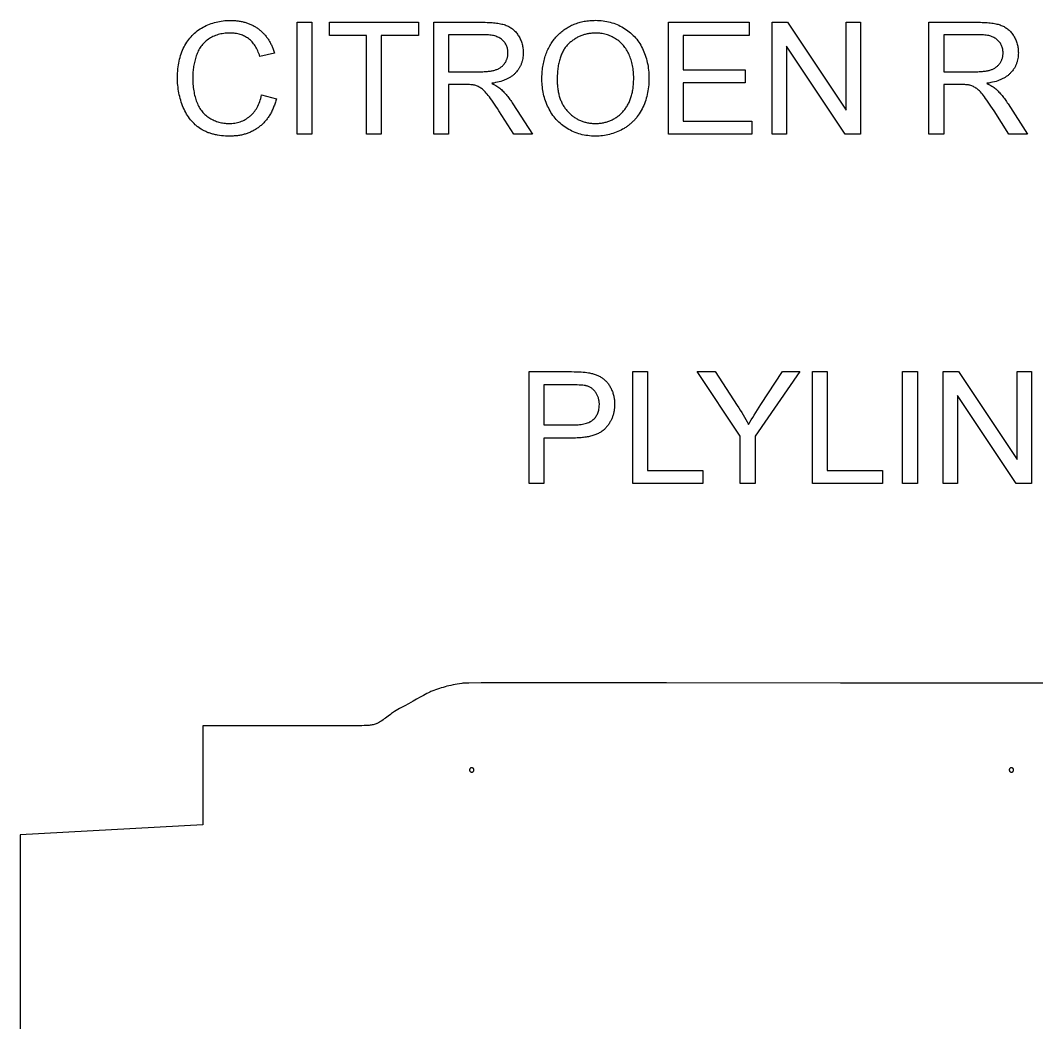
# Model space of a CAD drawing. Extents: x 51 to 7825, y -8 to 7597.
# Drawn here: x 2116 to 3039, y 6687 to 7597 of the extents above; entities that cross this region are included whole.
import ezdxf

# ---------------------------------------------------------------- set-up
doc = ezdxf.new("R2010")
doc.units = 0
doc.layers.add('Default Layer', color=1, linetype='CONTINUOUS')

msp = doc.modelspace()

# ---------------------------------------------------------------- linework, layer by layer
at = {"layer": 'Default Layer'}
for points in [[(2335.5, 7529.12), (2348.94, 7525.72), (2348.67, 7524.7), (2348.39, 7523.68), (2348.09, 7522.69), (2347.78, 7521.71), (2347.46, 7520.74), (2347.12, 7519.79), (2346.77, 7518.85), (2346.4, 7517.93), (2346.03, 7517.03), (2345.64, 7516.14), (2345.23, 7515.26), (2344.82, 7514.4), (2344.39, 7513.56), (2343.94, 7512.73), (2343.49, 7511.92), (2343.02, 7511.12), (2342.53, 7510.34), (2342.04, 7509.57), (2341.53, 7508.82), (2341, 7508.08), (2340.47, 7507.36), (2339.92, 7506.65), (2339.36, 7505.96), (2338.78, 7505.28), (2338.19, 7504.62), (2337.59, 7503.98), (2336.97, 7503.35), (2336.34, 7502.73), (2335.7, 7502.13), (2335.05, 7501.55), (2334.38, 7500.98), (2333.7, 7500.43), (2333.01, 7499.9), (2332.31, 7499.38), (2331.6, 7498.88), (2330.88, 7498.4), (2330.15, 7497.93), (2329.42, 7497.48), (2328.67, 7497.05), (2327.91, 7496.64), (2327.15, 7496.24), (2326.37, 7495.86), (2325.59, 7495.5), (2324.79, 7495.15), (2323.99, 7494.82), (2323.17, 7494.51), (2322.35, 7494.21), (2321.51, 7493.93), (2320.67, 7493.67), (2319.82, 7493.42), (2318.96, 7493.19), (2318.09, 7492.98), (2317.2, 7492.79), (2316.31, 7492.61), (2315.41, 7492.45), (2314.5, 7492.31), (2313.58, 7492.18), (2312.65, 7492.07), (2311.71, 7491.98), (2310.77, 7491.9), (2309.81, 7491.84), (2308.84, 7491.8), (2307.86, 7491.77), (2306.87, 7491.76), (2304.85, 7491.79), (2302.86, 7491.87), (2300.93, 7492), (2299.04, 7492.18), (2297.2, 7492.41), (2295.41, 7492.7), (2294.54, 7492.86), (2293.67, 7493.04), (2292.82, 7493.23), (2291.97, 7493.43), (2291.14, 7493.64), (2290.33, 7493.87), (2289.52, 7494.11), (2288.73, 7494.36), (2287.94, 7494.63), (2287.17, 7494.91), (2286.41, 7495.2), (2285.67, 7495.51), (2284.93, 7495.83), (2284.21, 7496.16), (2283.5, 7496.5), (2282.8, 7496.86), (2282.11, 7497.23), (2281.44, 7497.61), (2280.77, 7498.01), (2280.12, 7498.42), (2278.86, 7499.28), (2277.63, 7500.19), (2277.04, 7500.66), (2276.45, 7501.15), (2275.87, 7501.64), (2275.3, 7502.15), (2274.19, 7503.2), (2273.11, 7504.3), (2272.08, 7505.44), (2271.08, 7506.63), (2270.12, 7507.87), (2269.2, 7509.15), (2268.31, 7510.48), (2267.47, 7511.85), (2266.66, 7513.28), (2265.89, 7514.75), (2265.15, 7516.26), (2264.46, 7517.82), (2263.81, 7519.42), (2263.21, 7521.02), (2262.65, 7522.65), (2262.13, 7524.28), (2261.65, 7525.93), (2261.21, 7527.6), (2260.81, 7529.28), (2260.46, 7530.97), (2260.15, 7532.68), (2259.87, 7534.41), (2259.64, 7536.15), (2259.46, 7537.9), (2259.31, 7539.67), (2259.21, 7541.45), (2259.14, 7543.25), (2259.12, 7545.06), (2259.15, 7547.03), (2259.22, 7548.96), (2259.34, 7550.87), (2259.5, 7552.74), (2259.71, 7554.58), (2259.97, 7556.39), (2260.28, 7558.16), (2260.63, 7559.91), (2261.03, 7561.62), (2261.48, 7563.3), (2261.97, 7564.95), (2262.52, 7566.57), (2263.1, 7568.15), (2263.74, 7569.7), (2264.42, 7571.22), (2265.15, 7572.71), (2265.94, 7574.17), (2266.76, 7575.59), (2267.62, 7576.95), (2268.52, 7578.28), (2269.46, 7579.56), (2270.44, 7580.79), (2271.46, 7581.98), (2272.52, 7583.13), (2273.62, 7584.22), (2274.75, 7585.28), (2275.93, 7586.29), (2277.15, 7587.25), (2278.4, 7588.17), (2279.7, 7589.05), (2281.04, 7589.88), (2282.41, 7590.66), (2283.82, 7591.41), (2285.25, 7592.11), (2286.7, 7592.76), (2288.16, 7593.36), (2289.64, 7593.91), (2291.14, 7594.42), (2292.66, 7594.88), (2294.19, 7595.29), (2295.74, 7595.65), (2297.31, 7595.96), (2298.9, 7596.23), (2300.5, 7596.44), (2302.12, 7596.61), (2303.76, 7596.73), (2305.41, 7596.81), (2307.08, 7596.83), (2308.03, 7596.82), (2308.97, 7596.8), (2309.9, 7596.76), (2310.82, 7596.71), (2311.73, 7596.64), (2312.63, 7596.56), (2313.52, 7596.46), (2314.4, 7596.35), (2315.28, 7596.22), (2316.14, 7596.07), (2316.99, 7595.91), (2317.84, 7595.74), (2318.67, 7595.55), (2319.49, 7595.34), (2320.31, 7595.12), (2321.12, 7594.89), (2321.91, 7594.64), (2322.7, 7594.37), (2323.48, 7594.09), (2324.25, 7593.8), (2325, 7593.49), (2325.75, 7593.16), (2326.49, 7592.82), (2327.22, 7592.46), (2327.94, 7592.09), (2328.66, 7591.71), (2329.36, 7591.3), (2330.05, 7590.89), (2330.73, 7590.46), (2331.41, 7590.01), (2332.07, 7589.55), (2332.72, 7589.07), (2333.37, 7588.58), (2334, 7588.07), (2334.62, 7587.56), (2335.23, 7587.03), (2335.82, 7586.49), (2336.4, 7585.94), (2336.97, 7585.37), (2337.53, 7584.79), (2338.07, 7584.2), (2338.61, 7583.6), (2339.13, 7582.99), (2339.63, 7582.36), (2340.13, 7581.72), (2340.61, 7581.07), (2341.09, 7580.41), (2341.54, 7579.73), (2341.99, 7579.04), (2342.42, 7578.34), (2342.85, 7577.63), (2343.26, 7576.9), (2343.65, 7576.16), (2344.04, 7575.41), (2344.41, 7574.65), (2344.77, 7573.88), (2345.12, 7573.09), (2345.45, 7572.29), (2345.78, 7571.48), (2346.09, 7570.66), (2346.39, 7569.82), (2346.67, 7568.97), (2346.95, 7568.11), (2347.21, 7567.24), (2333.97, 7564.12), (2333.52, 7565.48), (2333.04, 7566.8), (2332.53, 7568.06), (2332.01, 7569.29), (2331.45, 7570.46), (2330.87, 7571.59), (2330.27, 7572.67), (2329.64, 7573.7), (2328.99, 7574.69), (2328.31, 7575.62), (2327.61, 7576.52), (2326.88, 7577.36), (2326.12, 7578.16), (2325.35, 7578.91), (2324.54, 7579.61), (2323.72, 7580.27), (2322.86, 7580.88), (2321.98, 7581.45), (2321.07, 7581.99), (2320.14, 7582.48), (2319.18, 7582.93), (2318.19, 7583.35), (2317.17, 7583.72), (2316.13, 7584.06), (2315.06, 7584.36), (2313.96, 7584.61), (2312.83, 7584.83), (2311.68, 7585.01), (2310.5, 7585.15), (2309.3, 7585.25), (2308.07, 7585.31), (2306.81, 7585.33), (2305.36, 7585.3), (2303.94, 7585.24), (2302.55, 7585.13), (2301.19, 7584.97), (2299.86, 7584.78), (2298.56, 7584.54), (2297.29, 7584.25), (2296.05, 7583.92), (2294.83, 7583.55), (2293.65, 7583.13), (2292.5, 7582.67), (2291.38, 7582.17), (2290.29, 7581.62), (2289.23, 7581.03), (2288.19, 7580.39), (2287.19, 7579.71), (2286.23, 7579), (2285.31, 7578.25), (2284.42, 7577.47), (2283.57, 7576.66), (2282.75, 7575.82), (2281.97, 7574.96), (2281.23, 7574.06), (2280.52, 7573.13), (2279.85, 7572.17), (2279.22, 7571.18), (2278.62, 7570.16), (2278.06, 7569.11), (2277.53, 7568.03), (2277.04, 7566.92), (2276.59, 7565.78), (2276.17, 7564.6), (2275.79, 7563.42), (2275.43, 7562.24), (2275.09, 7561.05), (2274.78, 7559.85), (2274.49, 7558.65), (2274.23, 7557.45), (2273.99, 7556.24), (2273.78, 7555.02), (2273.59, 7553.8), (2273.43, 7552.58), (2273.3, 7551.35), (2273.18, 7550.11), (2273.1, 7548.88), (2273.03, 7547.63), (2273, 7546.38), (2272.98, 7545.13), (2273, 7543.52), (2273.04, 7541.94), (2273.12, 7540.38), (2273.22, 7538.85), (2273.35, 7537.35), (2273.51, 7535.87), (2273.7, 7534.41), (2273.92, 7532.98), (2274.17, 7531.58), (2274.45, 7530.2), (2274.75, 7528.85), (2275.09, 7527.52), (2275.46, 7526.22), (2275.85, 7524.94), (2276.27, 7523.69), (2276.73, 7522.47), (2277.22, 7521.28), (2277.75, 7520.13), (2278.3, 7519.02), (2278.89, 7517.95), (2279.52, 7516.92), (2280.17, 7515.92), (2280.86, 7514.97), (2281.58, 7514.05), (2282.33, 7513.16), (2283.12, 7512.32), (2283.93, 7511.51), (2284.78, 7510.75), (2285.67, 7510.02), (2286.58, 7509.32), (2287.53, 7508.67), (2288.51, 7508.05), (2289.51, 7507.47), (2290.52, 7506.93), (2291.54, 7506.43), (2292.58, 7505.96), (2293.62, 7505.53), (2294.67, 7505.14), (2295.73, 7504.78), (2296.81, 7504.46), (2297.89, 7504.18), (2298.99, 7503.94), (2300.09, 7503.74), (2301.2, 7503.57), (2302.33, 7503.44), (2303.46, 7503.34), (2304.61, 7503.29), (2305.77, 7503.27), (2307.16, 7503.29), (2308.54, 7503.37), (2309.88, 7503.5), (2311.2, 7503.68), (2312.49, 7503.91), (2313.75, 7504.19), (2314.99, 7504.52), (2316.2, 7504.9), (2317.38, 7505.33), (2318.53, 7505.81), (2319.66, 7506.35), (2320.76, 7506.93), (2321.83, 7507.57), (2322.88, 7508.26), (2323.9, 7509), (2324.89, 7509.78), (2325.38, 7510.2), (2325.85, 7510.62), (2326.32, 7511.06), (2326.77, 7511.51), (2327.22, 7511.97), (2327.65, 7512.45), (2328.08, 7512.94), (2328.49, 7513.44), (2328.9, 7513.95), (2329.29, 7514.47), (2329.68, 7515.01), (2330.06, 7515.56), (2330.78, 7516.69), (2331.46, 7517.88), (2332.1, 7519.11), (2332.71, 7520.39), (2333.27, 7521.72), (2333.79, 7523.1), (2334.28, 7524.53), (2334.72, 7526.01), (2335.13, 7527.54), (2335.5, 7529.12)], [(2367.79, 7493.5), (2367.79, 7595.1), (2381.24, 7595.1), (2381.24, 7493.5), (2367.79, 7493.5)], [(2430.79, 7493.5), (2430.79, 7583.11), (2397.32, 7583.11), (2397.32, 7595.1), (2477.85, 7595.1), (2477.85, 7583.11), (2444.24, 7583.11), (2444.24, 7493.5), (2430.79, 7493.5)], [(2491.85, 7493.5), (2491.85, 7595.1), (2536.9, 7595.1), (2538.57, 7595.09), (2540.19, 7595.05), (2541.76, 7595), (2543.28, 7594.92), (2544.75, 7594.83), (2546.17, 7594.71), (2547.53, 7594.57), (2548.85, 7594.4), (2550.12, 7594.22), (2551.33, 7594.01), (2552.49, 7593.79), (2553.61, 7593.54), (2554.67, 7593.27), (2555.68, 7592.98), (2556.64, 7592.66), (2557.55, 7592.33), (2558.42, 7591.97), (2559.27, 7591.58), (2560.1, 7591.16), (2560.9, 7590.71), (2561.69, 7590.22), (2562.45, 7589.7), (2563.19, 7589.15), (2563.91, 7588.57), (2564.6, 7587.95), (2565.27, 7587.3), (2565.92, 7586.61), (2566.55, 7585.89), (2567.16, 7585.14), (2567.74, 7584.36), (2568.3, 7583.54), (2568.84, 7582.69), (2569.36, 7581.82), (2569.84, 7580.94), (2570.28, 7580.04), (2570.69, 7579.14), (2571.07, 7578.22), (2571.42, 7577.29), (2571.73, 7576.35), (2572.02, 7575.4), (2572.26, 7574.43), (2572.48, 7573.46), (2572.66, 7572.47), (2572.81, 7571.48), (2572.92, 7570.47), (2573.01, 7569.45), (2573.06, 7568.42), (2573.07, 7567.38), (2573.04, 7566.04), (2572.96, 7564.73), (2572.83, 7563.44), (2572.63, 7562.18), (2572.39, 7560.95), (2572.09, 7559.74), (2571.92, 7559.15), (2571.73, 7558.57), (2571.53, 7557.99), (2571.32, 7557.41), (2571.1, 7556.85), (2570.86, 7556.29), (2570.6, 7555.73), (2570.34, 7555.19), (2570.06, 7554.65), (2569.76, 7554.12), (2569.46, 7553.59), (2569.13, 7553.07), (2568.8, 7552.56), (2568.45, 7552.05), (2567.71, 7551.06), (2566.92, 7550.09), (2566.07, 7549.15), (2565.63, 7548.69), (2565.17, 7548.24), (2564.69, 7547.81), (2564.2, 7547.38), (2563.7, 7546.96), (2563.18, 7546.56), (2562.65, 7546.16), (2562.1, 7545.78), (2561.53, 7545.41), (2560.95, 7545.04), (2560.36, 7544.69), (2559.75, 7544.35), (2559.13, 7544.02), (2558.49, 7543.69), (2557.83, 7543.38), (2557.17, 7543.08), (2556.48, 7542.8), (2555.79, 7542.52), (2555.07, 7542.25), (2554.34, 7541.99), (2552.84, 7541.51), (2551.28, 7541.07), (2549.67, 7540.67), (2547.99, 7540.31), (2546.25, 7540), (2544.45, 7539.72), (2545.74, 7539.08), (2546.96, 7538.45), (2548.09, 7537.81), (2549.14, 7537.18), (2550.12, 7536.55), (2551.01, 7535.92), (2551.82, 7535.29), (2552.56, 7534.66), (2553.29, 7533.98), (2554.02, 7533.27), (2554.75, 7532.54), (2555.46, 7531.79), (2556.18, 7531.02), (2556.89, 7530.23), (2557.59, 7529.42), (2558.29, 7528.58), (2558.99, 7527.73), (2559.68, 7526.85), (2560.36, 7525.95), (2561.04, 7525.04), (2561.72, 7524.1), (2562.39, 7523.13), (2563.06, 7522.15), (2563.72, 7521.15), (2581.39, 7493.5), (2564.48, 7493.5), (2551.03, 7514.64), (2549.59, 7516.86), (2548.22, 7518.94), (2546.91, 7520.89), (2545.66, 7522.71), (2544.48, 7524.39), (2543.37, 7525.94), (2542.32, 7527.35), (2541.33, 7528.63), (2540.39, 7529.8), (2539.47, 7530.88), (2538.58, 7531.86), (2537.71, 7532.76), (2536.86, 7533.56), (2536.04, 7534.27), (2535.24, 7534.9), (2534.85, 7535.17), (2534.47, 7535.43), (2533.72, 7535.89), (2532.97, 7536.32), (2532.21, 7536.72), (2531.45, 7537.07), (2530.69, 7537.39), (2529.92, 7537.67), (2529.15, 7537.92), (2528.37, 7538.13), (2527.75, 7538.24), (2527.05, 7538.34), (2526.25, 7538.43), (2525.36, 7538.49), (2524.37, 7538.55), (2523.3, 7538.58), (2522.14, 7538.61), (2520.89, 7538.61), (2505.29, 7538.61), (2505.29, 7493.5), (2491.85, 7493.5)], [(2590.05, 7542.98), (2590.06, 7544.55), (2590.1, 7546.1), (2590.17, 7547.63), (2590.26, 7549.13), (2590.38, 7550.62), (2590.53, 7552.08), (2590.7, 7553.52), (2590.9, 7554.94), (2591.13, 7556.34), (2591.38, 7557.71), (2591.66, 7559.07), (2591.96, 7560.4), (2592.29, 7561.72), (2592.65, 7563.01), (2593.04, 7564.27), (2593.45, 7565.52), (2593.89, 7566.75), (2594.35, 7567.95), (2594.84, 7569.14), (2595.36, 7570.3), (2595.9, 7571.44), (2596.47, 7572.55), (2597.07, 7573.65), (2597.69, 7574.73), (2598.34, 7575.78), (2599.02, 7576.81), (2599.72, 7577.82), (2600.45, 7578.81), (2601.21, 7579.78), (2601.99, 7580.73), (2602.8, 7581.65), (2603.64, 7582.55), (2604.49, 7583.44), (2605.36, 7584.29), (2606.25, 7585.12), (2607.15, 7585.92), (2608.07, 7586.69), (2609.01, 7587.43), (2609.96, 7588.14), (2610.92, 7588.83), (2611.9, 7589.49), (2612.9, 7590.12), (2613.91, 7590.72), (2614.93, 7591.3), (2615.98, 7591.84), (2617.03, 7592.36), (2618.11, 7592.85), (2619.19, 7593.31), (2620.3, 7593.75), (2621.42, 7594.15), (2622.55, 7594.53), (2623.7, 7594.88), (2624.87, 7595.2), (2626.05, 7595.5), (2627.24, 7595.76), (2628.45, 7596), (2629.68, 7596.21), (2630.92, 7596.4), (2632.18, 7596.55), (2633.46, 7596.68), (2634.74, 7596.77), (2636.05, 7596.84), (2637.37, 7596.89), (2638.7, 7596.9), (2640.45, 7596.87), (2642.18, 7596.79), (2643.88, 7596.66), (2645.56, 7596.48), (2647.23, 7596.24), (2648.86, 7595.95), (2650.48, 7595.61), (2652.08, 7595.22), (2653.65, 7594.77), (2655.21, 7594.27), (2656.74, 7593.72), (2658.25, 7593.12), (2659.73, 7592.46), (2661.2, 7591.75), (2662.65, 7590.99), (2664.07, 7590.18), (2665.46, 7589.32), (2666.81, 7588.41), (2668.11, 7587.47), (2669.38, 7586.48), (2670.6, 7585.45), (2671.78, 7584.38), (2672.92, 7583.27), (2674.01, 7582.12), (2675.07, 7580.93), (2676.08, 7579.69), (2677.05, 7578.41), (2677.97, 7577.09), (2678.86, 7575.73), (2679.7, 7574.33), (2680.5, 7572.88), (2681.26, 7571.4), (2681.98, 7569.88), (2682.65, 7568.35), (2683.28, 7566.78), (2683.86, 7565.2), (2684.4, 7563.58), (2684.89, 7561.95), (2685.33, 7560.28), (2685.73, 7558.59), (2686.08, 7556.88), (2686.38, 7555.14), (2686.63, 7553.37), (2686.84, 7551.58), (2687.01, 7549.76), (2687.12, 7547.92), (2687.19, 7546.05), (2687.22, 7544.16), (2687.19, 7542.24), (2687.12, 7540.35), (2687, 7538.48), (2686.83, 7536.64), (2686.61, 7534.82), (2686.34, 7533.03), (2686.02, 7531.26), (2685.66, 7529.52), (2685.24, 7527.8), (2684.78, 7526.11), (2684.27, 7524.45), (2683.71, 7522.81), (2683.1, 7521.2), (2682.44, 7519.61), (2681.73, 7518.04), (2680.98, 7516.51), (2680.18, 7515), (2679.34, 7513.55), (2678.46, 7512.14), (2677.54, 7510.78), (2676.57, 7509.46), (2676.08, 7508.82), (2675.57, 7508.19), (2675.05, 7507.57), (2674.53, 7506.96), (2673.99, 7506.37), (2673.44, 7505.78), (2672.88, 7505.21), (2672.32, 7504.65), (2671.74, 7504.1), (2671.15, 7503.56), (2670.55, 7503.03), (2669.95, 7502.52), (2669.33, 7502.02), (2668.7, 7501.52), (2668.06, 7501.04), (2667.41, 7500.57), (2666.75, 7500.12), (2666.08, 7499.67), (2665.4, 7499.24), (2664.72, 7498.81), (2664.02, 7498.4), (2663.31, 7498), (2661.87, 7497.25), (2660.42, 7496.54), (2658.95, 7495.88), (2657.48, 7495.27), (2655.98, 7494.71), (2654.48, 7494.2), (2652.96, 7493.74), (2651.42, 7493.32), (2649.87, 7492.96), (2648.31, 7492.64), (2646.73, 7492.37), (2645.14, 7492.15), (2643.53, 7491.98), (2641.91, 7491.86), (2640.28, 7491.79), (2638.63, 7491.76), (2636.85, 7491.79), (2635.09, 7491.87), (2633.36, 7492.01), (2631.65, 7492.2), (2629.97, 7492.44), (2628.3, 7492.74), (2626.66, 7493.09), (2625.05, 7493.5), (2623.46, 7493.96), (2621.89, 7494.47), (2620.35, 7495.04), (2618.83, 7495.66), (2617.33, 7496.34), (2615.86, 7497.07), (2614.42, 7497.86), (2612.99, 7498.7), (2611.6, 7499.58), (2610.25, 7500.51), (2608.95, 7501.47), (2607.69, 7502.48), (2606.47, 7503.52), (2605.29, 7504.6), (2604.15, 7505.73), (2603.06, 7506.89), (2602.01, 7508.09), (2601.01, 7509.33), (2600.05, 7510.62), (2599.13, 7511.94), (2598.25, 7513.3), (2597.41, 7514.7), (2596.62, 7516.14), (2595.87, 7517.62), (2595.17, 7519.12), (2594.51, 7520.63), (2593.89, 7522.16), (2593.33, 7523.7), (2592.8, 7525.24), (2592.33, 7526.8), (2591.89, 7528.37), (2591.51, 7529.95), (2591.17, 7531.54), (2590.87, 7533.14), (2590.62, 7534.76), (2590.42, 7536.38), (2590.26, 7538.01), (2590.14, 7539.66), (2590.07, 7541.31), (2590.05, 7542.98)], [(2704.82, 7493.5), (2704.82, 7595.1), (2778.28, 7595.1), (2778.28, 7583.11), (2718.26, 7583.11), (2718.26, 7551.99), (2774.47, 7551.99), (2774.47, 7540.07), (2718.26, 7540.07), (2718.26, 7505.49), (2780.64, 7505.49), (2780.64, 7493.5), (2704.82, 7493.5)], [(2799.07, 7493.5), (2799.07, 7595.1), (2812.86, 7595.1), (2866.23, 7515.33), (2866.23, 7595.1), (2879.12, 7595.1), (2879.12, 7493.5), (2865.33, 7493.5), (2811.96, 7573.34), (2811.96, 7493.5), (2799.07, 7493.5)], [(2941.35, 7493.5), (2941.35, 7595.1), (2986.4, 7595.1), (2988.07, 7595.09), (2989.7, 7595.05), (2991.27, 7595), (2992.79, 7594.92), (2994.26, 7594.83), (2995.67, 7594.71), (2997.04, 7594.57), (2998.36, 7594.4), (2999.62, 7594.22), (3000.84, 7594.01), (3002, 7593.79), (3003.11, 7593.54), (3004.18, 7593.27), (3005.19, 7592.98), (3006.15, 7592.66), (3007.06, 7592.33), (3007.93, 7591.97), (3008.78, 7591.58), (3009.61, 7591.16), (3010.41, 7590.71), (3011.2, 7590.22), (3011.96, 7589.7), (3012.7, 7589.15), (3013.41, 7588.57), (3014.11, 7587.95), (3014.78, 7587.3), (3015.43, 7586.61), (3016.06, 7585.89), (3016.67, 7585.14), (3017.25, 7584.36), (3017.81, 7583.54), (3018.35, 7582.69), (3018.86, 7581.82), (3019.34, 7580.94), (3019.79, 7580.04), (3020.2, 7579.14), (3020.58, 7578.22), (3020.93, 7577.29), (3021.24, 7576.35), (3021.52, 7575.4), (3021.77, 7574.43), (3021.98, 7573.46), (3022.17, 7572.47), (3022.31, 7571.48), (3022.43, 7570.47), (3022.51, 7569.45), (3022.56, 7568.42), (3022.58, 7567.38), (3022.55, 7566.04), (3022.47, 7564.73), (3022.33, 7563.44), (3022.14, 7562.18), (3021.9, 7560.95), (3021.59, 7559.74), (3021.42, 7559.15), (3021.24, 7558.57), (3021.04, 7557.99), (3020.83, 7557.41), (3020.6, 7556.85), (3020.36, 7556.29), (3020.11, 7555.73), (3019.84, 7555.19), (3019.56, 7554.65), (3019.27, 7554.12), (3018.96, 7553.59), (3018.64, 7553.07), (3018.31, 7552.56), (3017.96, 7552.05), (3017.22, 7551.06), (3016.43, 7550.09), (3015.58, 7549.15), (3015.13, 7548.69), (3014.67, 7548.24), (3014.2, 7547.81), (3013.71, 7547.38), (3013.21, 7546.96), (3012.69, 7546.56), (3012.15, 7546.16), (3011.6, 7545.78), (3011.04, 7545.41), (3010.46, 7545.04), (3009.87, 7544.69), (3009.26, 7544.35), (3008.63, 7544.02), (3008, 7543.69), (3007.34, 7543.38), (3006.67, 7543.08), (3005.99, 7542.8), (3005.29, 7542.52), (3004.58, 7542.25), (3003.85, 7541.99), (3002.35, 7541.51), (3000.79, 7541.07), (2999.17, 7540.67), (2997.49, 7540.31), (2995.75, 7540), (2993.96, 7539.72), (2995.25, 7539.08), (2996.46, 7538.45), (2997.6, 7537.81), (2998.65, 7537.18), (2999.63, 7536.55), (3000.52, 7535.92), (3001.33, 7535.29), (3002.07, 7534.66), (3002.8, 7533.98), (3003.53, 7533.27), (3004.25, 7532.54), (3004.97, 7531.79), (3005.69, 7531.02), (3006.4, 7530.23), (3007.1, 7529.42), (3007.8, 7528.58), (3008.5, 7527.73), (3009.19, 7526.85), (3009.87, 7525.95), (3010.55, 7525.04), (3011.23, 7524.1), (3011.9, 7523.13), (3012.56, 7522.15), (3013.22, 7521.15), (3030.9, 7493.5), (3013.99, 7493.5), (3000.54, 7514.64), (2999.1, 7516.86), (2997.72, 7518.94), (2996.41, 7520.89), (2995.17, 7522.71), (2993.99, 7524.39), (2992.87, 7525.94), (2991.82, 7527.35), (2990.84, 7528.63), (2989.9, 7529.8), (2988.98, 7530.88), (2988.09, 7531.86), (2987.22, 7532.76), (2986.37, 7533.56), (2985.55, 7534.27), (2984.75, 7534.9), (2984.36, 7535.17), (2983.98, 7535.43), (2983.23, 7535.89), (2982.48, 7536.32), (2981.72, 7536.72), (2980.96, 7537.07), (2980.2, 7537.39), (2979.43, 7537.67), (2978.66, 7537.92), (2977.88, 7538.13), (2977.26, 7538.24), (2976.55, 7538.34), (2975.75, 7538.43), (2974.86, 7538.49), (2973.88, 7538.55), (2972.81, 7538.58), (2971.65, 7538.61), (2970.39, 7538.61), (2954.8, 7538.61), (2954.8, 7493.5), (2941.35, 7493.5)], [(2603.91, 7542.77), (2603.92, 7541.63), (2603.95, 7540.51), (2604, 7539.4), (2604.07, 7538.3), (2604.15, 7537.22), (2604.26, 7536.16), (2604.38, 7535.11), (2604.53, 7534.08), (2604.69, 7533.06), (2604.87, 7532.05), (2605.08, 7531.06), (2605.3, 7530.09), (2605.54, 7529.13), (2605.8, 7528.19), (2606.07, 7527.26), (2606.37, 7526.35), (2606.69, 7525.45), (2607.03, 7524.57), (2607.38, 7523.7), (2607.76, 7522.85), (2608.15, 7522.01), (2608.56, 7521.19), (2609, 7520.38), (2609.45, 7519.59), (2609.92, 7518.81), (2610.41, 7518.05), (2610.92, 7517.31), (2611.45, 7516.58), (2611.99, 7515.86), (2612.56, 7515.16), (2613.15, 7514.47), (2613.75, 7513.8), (2614.38, 7513.16), (2615.01, 7512.53), (2615.66, 7511.92), (2616.31, 7511.33), (2616.97, 7510.77), (2617.65, 7510.22), (2618.33, 7509.7), (2619.02, 7509.19), (2619.72, 7508.71), (2620.43, 7508.25), (2621.16, 7507.81), (2621.89, 7507.38), (2622.63, 7506.98), (2623.38, 7506.6), (2624.14, 7506.24), (2624.91, 7505.9), (2625.69, 7505.58), (2626.48, 7505.29), (2627.28, 7505.01), (2628.09, 7504.75), (2628.91, 7504.51), (2629.74, 7504.3), (2630.58, 7504.1), (2631.43, 7503.93), (2632.28, 7503.77), (2633.15, 7503.64), (2634.03, 7503.53), (2634.92, 7503.43), (2635.81, 7503.36), (2636.72, 7503.31), (2637.64, 7503.28), (2638.56, 7503.27), (2639.51, 7503.28), (2640.44, 7503.31), (2641.36, 7503.36), (2642.27, 7503.44), (2643.18, 7503.53), (2644.07, 7503.64), (2644.95, 7503.78), (2645.82, 7503.94), (2646.67, 7504.11), (2647.52, 7504.31), (2648.36, 7504.53), (2649.19, 7504.77), (2650, 7505.03), (2650.81, 7505.31), (2651.61, 7505.61), (2652.39, 7505.94), (2653.17, 7506.28), (2653.93, 7506.65), (2654.68, 7507.03), (2655.42, 7507.44), (2656.16, 7507.87), (2656.88, 7508.31), (2657.59, 7508.78), (2658.29, 7509.27), (2658.98, 7509.78), (2659.66, 7510.32), (2660.33, 7510.87), (2660.99, 7511.44), (2661.63, 7512.03), (2662.27, 7512.65), (2662.9, 7513.29), (2663.51, 7513.94), (2664.12, 7514.62), (2664.71, 7515.31), (2665.27, 7516.02), (2665.82, 7516.75), (2666.35, 7517.5), (2666.86, 7518.26), (2667.35, 7519.04), (2667.82, 7519.84), (2668.27, 7520.65), (2668.7, 7521.49), (2669.12, 7522.34), (2669.51, 7523.2), (2669.89, 7524.09), (2670.24, 7524.99), (2670.58, 7525.91), (2670.89, 7526.85), (2671.19, 7527.81), (2671.47, 7528.78), (2671.73, 7529.77), (2671.97, 7530.78), (2672.19, 7531.8), (2672.39, 7532.84), (2672.58, 7533.9), (2672.74, 7534.98), (2672.88, 7536.08), (2673.01, 7537.19), (2673.11, 7538.32), (2673.2, 7539.46), (2673.27, 7540.63), (2673.32, 7541.81), (2673.35, 7543.01), (2673.36, 7544.23), (2673.34, 7545.77), (2673.29, 7547.28), (2673.21, 7548.77), (2673.09, 7550.23), (2672.94, 7551.67), (2672.76, 7553.08), (2672.55, 7554.47), (2672.3, 7555.84), (2672.02, 7557.18), (2671.7, 7558.49), (2671.36, 7559.78), (2670.98, 7561.04), (2670.56, 7562.28), (2670.12, 7563.5), (2669.64, 7564.69), (2669.13, 7565.85), (2668.59, 7567), (2668.03, 7568.11), (2667.43, 7569.19), (2666.8, 7570.23), (2666.14, 7571.24), (2665.45, 7572.22), (2664.73, 7573.17), (2663.98, 7574.08), (2663.2, 7574.96), (2662.39, 7575.81), (2661.54, 7576.62), (2660.67, 7577.4), (2659.76, 7578.15), (2658.83, 7578.87), (2657.86, 7579.55), (2656.86, 7580.2), (2655.85, 7580.82), (2654.82, 7581.4), (2653.78, 7581.94), (2652.72, 7582.44), (2651.64, 7582.9), (2650.55, 7583.32), (2649.44, 7583.7), (2648.32, 7584.04), (2647.18, 7584.34), (2646.03, 7584.6), (2644.86, 7584.82), (2643.67, 7585.01), (2642.47, 7585.15), (2641.25, 7585.25), (2640.02, 7585.31), (2638.77, 7585.33), (2637.88, 7585.32), (2637, 7585.29), (2636.13, 7585.24), (2635.26, 7585.17), (2634.41, 7585.09), (2633.56, 7584.98), (2632.72, 7584.85), (2631.88, 7584.71), (2631.05, 7584.55), (2630.24, 7584.36), (2629.42, 7584.16), (2628.62, 7583.94), (2627.82, 7583.7), (2627.04, 7583.44), (2626.26, 7583.16), (2625.48, 7582.87), (2624.72, 7582.55), (2623.96, 7582.21), (2623.21, 7581.86), (2622.47, 7581.48), (2621.74, 7581.09), (2621.01, 7580.67), (2620.29, 7580.24), (2619.58, 7579.79), (2618.88, 7579.32), (2618.18, 7578.83), (2617.49, 7578.32), (2616.81, 7577.79), (2616.14, 7577.24), (2615.48, 7576.68), (2614.82, 7576.09), (2614.17, 7575.48), (2613.54, 7574.86), (2612.93, 7574.21), (2612.34, 7573.54), (2611.77, 7572.84), (2611.21, 7572.11), (2610.68, 7571.36), (2610.17, 7570.58), (2609.68, 7569.78), (2609.21, 7568.95), (2608.76, 7568.09), (2608.33, 7567.21), (2607.92, 7566.3), (2607.53, 7565.37), (2607.16, 7564.41), (2606.81, 7563.43), (2606.48, 7562.42), (2606.17, 7561.39), (2605.88, 7560.32), (2605.61, 7559.24), (2605.35, 7558.13), (2605.12, 7556.99), (2604.91, 7555.82), (2604.72, 7554.63), (2604.55, 7553.42), (2604.4, 7552.18), (2604.27, 7550.91), (2604.16, 7549.62), (2604.07, 7548.3), (2604, 7546.96), (2603.95, 7545.59), (2603.92, 7544.19), (2603.91, 7542.77)], [(2505.29, 7550.26), (2534.19, 7550.26), (2535.33, 7550.27), (2536.43, 7550.29), (2537.51, 7550.32), (2538.55, 7550.37), (2539.56, 7550.44), (2540.54, 7550.52), (2541.49, 7550.62), (2542.4, 7550.73), (2543.29, 7550.85), (2544.14, 7550.99), (2544.97, 7551.14), (2545.76, 7551.31), (2546.52, 7551.49), (2547.25, 7551.69), (2547.94, 7551.9), (2548.61, 7552.13), (2549.25, 7552.38), (2549.87, 7552.65), (2550.47, 7552.93), (2551.05, 7553.24), (2551.61, 7553.56), (2552.16, 7553.9), (2552.68, 7554.25), (2553.18, 7554.62), (2553.67, 7555.01), (2554.13, 7555.42), (2554.58, 7555.85), (2555, 7556.29), (2555.41, 7556.75), (2555.79, 7557.22), (2556.16, 7557.72), (2556.51, 7558.23), (2556.84, 7558.76), (2557.14, 7559.3), (2557.43, 7559.84), (2557.69, 7560.38), (2557.93, 7560.94), (2558.16, 7561.5), (2558.36, 7562.06), (2558.54, 7562.63), (2558.69, 7563.2), (2558.83, 7563.78), (2558.95, 7564.37), (2559.04, 7564.96), (2559.12, 7565.56), (2559.17, 7566.16), (2559.2, 7566.76), (2559.21, 7567.38), (2559.19, 7568.27), (2559.13, 7569.14), (2559.03, 7569.99), (2558.88, 7570.82), (2558.7, 7571.63), (2558.47, 7572.42), (2558.2, 7573.19), (2557.89, 7573.94), (2557.54, 7574.67), (2557.15, 7575.38), (2556.72, 7576.07), (2556.25, 7576.74), (2555.73, 7577.4), (2555.18, 7578.03), (2554.58, 7578.64), (2553.94, 7579.23), (2553.27, 7579.79), (2552.55, 7580.32), (2551.78, 7580.8), (2550.96, 7581.26), (2550.1, 7581.68), (2549.19, 7582.06), (2548.23, 7582.4), (2547.22, 7582.71), (2546.17, 7582.98), (2545.06, 7583.22), (2543.91, 7583.42), (2542.72, 7583.58), (2541.47, 7583.71), (2540.18, 7583.8), (2538.84, 7583.85), (2537.45, 7583.87), (2505.29, 7583.87), (2505.29, 7550.26)], [(2954.8, 7550.26), (2983.7, 7550.26), (2984.84, 7550.27), (2985.94, 7550.29), (2987.01, 7550.32), (2988.06, 7550.37), (2989.07, 7550.44), (2990.05, 7550.52), (2991, 7550.62), (2991.91, 7550.73), (2992.8, 7550.85), (2993.65, 7550.99), (2994.47, 7551.14), (2995.26, 7551.31), (2996.02, 7551.49), (2996.75, 7551.69), (2997.45, 7551.9), (2998.11, 7552.13), (2998.75, 7552.38), (2999.38, 7552.65), (2999.98, 7552.93), (3000.56, 7553.24), (3001.12, 7553.56), (3001.66, 7553.9), (3002.19, 7554.25), (3002.69, 7554.62), (3003.17, 7555.01), (3003.64, 7555.42), (3004.08, 7555.85), (3004.51, 7556.29), (3004.91, 7556.75), (3005.3, 7557.22), (3005.67, 7557.72), (3006.02, 7558.23), (3006.34, 7558.76), (3006.65, 7559.3), (3006.93, 7559.84), (3007.2, 7560.38), (3007.44, 7560.94), (3007.66, 7561.5), (3007.86, 7562.06), (3008.04, 7562.63), (3008.2, 7563.2), (3008.34, 7563.78), (3008.45, 7564.37), (3008.55, 7564.96), (3008.62, 7565.56), (3008.68, 7566.16), (3008.71, 7566.76), (3008.72, 7567.38), (3008.7, 7568.27), (3008.64, 7569.14), (3008.53, 7569.99), (3008.39, 7570.82), (3008.2, 7571.63), (3007.98, 7572.42), (3007.71, 7573.19), (3007.4, 7573.94), (3007.05, 7574.67), (3006.66, 7575.38), (3006.23, 7576.07), (3005.76, 7576.74), (3005.24, 7577.4), (3004.69, 7578.03), (3004.09, 7578.64), (3003.45, 7579.23), (3002.78, 7579.79), (3002.06, 7580.32), (3001.29, 7580.8), (3000.47, 7581.26), (2999.61, 7581.68), (2998.7, 7582.06), (2997.74, 7582.4), (2996.73, 7582.71), (2995.67, 7582.98), (2994.57, 7583.22), (2993.42, 7583.42), (2992.22, 7583.58), (2990.98, 7583.71), (2989.69, 7583.8), (2988.35, 7583.85), (2986.96, 7583.87), (2954.8, 7583.87), (2954.8, 7550.26)], [(2578.48, 7176.36), (2578.48, 7277.96), (2616.8, 7277.96), (2619.26, 7277.95), (2621.56, 7277.9), (2623.72, 7277.82), (2625.73, 7277.72), (2627.58, 7277.58), (2629.29, 7277.42), (2630.85, 7277.22), (2632.26, 7276.99), (2633.18, 7276.83), (2634.09, 7276.64), (2634.98, 7276.44), (2635.85, 7276.22), (2636.7, 7275.99), (2637.53, 7275.73), (2638.34, 7275.46), (2639.14, 7275.17), (2639.91, 7274.86), (2640.67, 7274.54), (2641.4, 7274.19), (2642.12, 7273.83), (2642.82, 7273.45), (2643.5, 7273.06), (2644.16, 7272.64), (2644.8, 7272.21), (2645.43, 7271.76), (2646.04, 7271.3), (2646.63, 7270.81), (2647.21, 7270.3), (2647.77, 7269.77), (2648.31, 7269.21), (2648.84, 7268.63), (2649.36, 7268.03), (2649.86, 7267.41), (2650.34, 7266.77), (2650.81, 7266.1), (2651.26, 7265.41), (2651.7, 7264.7), (2652.12, 7263.97), (2652.52, 7263.21), (2652.91, 7262.44), (2653.29, 7261.64), (2653.64, 7260.84), (2653.97, 7260.03), (2654.27, 7259.21), (2654.56, 7258.37), (2654.81, 7257.53), (2655.04, 7256.68), (2655.25, 7255.82), (2655.43, 7254.95), (2655.59, 7254.07), (2655.72, 7253.18), (2655.83, 7252.28), (2655.92, 7251.37), (2655.98, 7250.45), (2656.02, 7249.52), (2656.03, 7248.58), (2656.02, 7247.77), (2656, 7246.97), (2655.96, 7246.18), (2655.9, 7245.4), (2655.83, 7244.62), (2655.74, 7243.86), (2655.63, 7243.1), (2655.51, 7242.34), (2655.38, 7241.6), (2655.22, 7240.86), (2655.05, 7240.13), (2654.87, 7239.41), (2654.67, 7238.7), (2654.45, 7237.99), (2654.22, 7237.29), (2653.97, 7236.6), (2653.7, 7235.92), (2653.42, 7235.25), (2653.12, 7234.58), (2652.81, 7233.92), (2652.48, 7233.27), (2652.13, 7232.62), (2651.77, 7231.99), (2651.39, 7231.36), (2651, 7230.74), (2650.58, 7230.12), (2650.16, 7229.52), (2649.71, 7228.92), (2649.26, 7228.33), (2648.78, 7227.75), (2648.29, 7227.17), (2647.78, 7226.61), (2647.25, 7226.06), (2646.7, 7225.52), (2646.12, 7225.01), (2645.51, 7224.51), (2644.88, 7224.03), (2644.22, 7223.57), (2643.54, 7223.12), (2642.83, 7222.7), (2642.09, 7222.29), (2641.33, 7221.89), (2640.54, 7221.52), (2639.73, 7221.16), (2638.89, 7220.82), (2638.02, 7220.5), (2637.13, 7220.19), (2636.21, 7219.9), (2635.26, 7219.63), (2634.29, 7219.38), (2633.3, 7219.14), (2632.28, 7218.92), (2631.23, 7218.72), (2630.15, 7218.54), (2629.05, 7218.37), (2627.93, 7218.23), (2626.77, 7218.09), (2625.6, 7217.98), (2624.39, 7217.89), (2623.16, 7217.81), (2621.91, 7217.75), (2620.62, 7217.7), (2619.32, 7217.68), (2617.98, 7217.67), (2591.92, 7217.67), (2591.92, 7176.36), (2578.48, 7176.36)], [(2672.59, 7176.36), (2672.59, 7277.96), (2686.04, 7277.96), (2686.04, 7188.35), (2736.08, 7188.35), (2736.08, 7176.36), (2672.59, 7176.36)], [(2770.17, 7176.36), (2770.17, 7219.4), (2731.02, 7277.96), (2747.37, 7277.96), (2767.4, 7247.33), (2768.78, 7245.18), (2770.13, 7243.03), (2771.45, 7240.88), (2772.75, 7238.74), (2774.03, 7236.59), (2775.29, 7234.44), (2776.52, 7232.29), (2777.73, 7230.14), (2778.9, 7232.17), (2780.14, 7234.25), (2781.43, 7236.4), (2782.79, 7238.61), (2784.2, 7240.89), (2785.68, 7243.23), (2787.22, 7245.63), (2788.82, 7248.09), (2808.5, 7277.96), (2824.16, 7277.96), (2783.62, 7219.4), (2783.62, 7176.36), (2770.17, 7176.36)], [(2835.67, 7176.36), (2835.67, 7277.96), (2849.11, 7277.96), (2849.11, 7188.35), (2899.15, 7188.35), (2899.15, 7176.36), (2835.67, 7176.36)], [(2917.44, 7176.36), (2917.44, 7277.96), (2930.89, 7277.96), (2930.89, 7176.36), (2917.44, 7176.36)], [(2954.45, 7176.36), (2954.45, 7277.96), (2968.24, 7277.96), (3021.61, 7198.19), (3021.61, 7277.96), (3034.5, 7277.96), (3034.5, 7176.36), (3020.71, 7176.36), (2967.34, 7256.2), (2967.34, 7176.36), (2954.45, 7176.36)], [(2591.92, 7229.66), (2618.19, 7229.66), (2619.79, 7229.68), (2621.33, 7229.73), (2622.81, 7229.83), (2624.23, 7229.96), (2625.59, 7230.13), (2626.9, 7230.34), (2628.14, 7230.58), (2629.33, 7230.87), (2630.46, 7231.19), (2631.52, 7231.55), (2632.53, 7231.95), (2633.48, 7232.39), (2633.94, 7232.62), (2634.37, 7232.86), (2634.8, 7233.11), (2635.21, 7233.37), (2635.6, 7233.64), (2635.98, 7233.92), (2636.34, 7234.21), (2636.69, 7234.51), (2637.36, 7235.13), (2637.98, 7235.78), (2638.55, 7236.47), (2639.09, 7237.18), (2639.58, 7237.93), (2640.03, 7238.7), (2640.44, 7239.51), (2640.8, 7240.35), (2641.12, 7241.22), (2641.4, 7242.11), (2641.63, 7243.05), (2641.83, 7244.01), (2641.98, 7245), (2642.08, 7246.02), (2642.15, 7247.08), (2642.17, 7248.16), (2642.16, 7248.95), (2642.12, 7249.73), (2642.05, 7250.49), (2641.96, 7251.23), (2641.85, 7251.96), (2641.71, 7252.68), (2641.54, 7253.38), (2641.35, 7254.07), (2641.14, 7254.74), (2640.9, 7255.4), (2640.63, 7256.04), (2640.34, 7256.67), (2640.02, 7257.29), (2639.67, 7257.89), (2639.31, 7258.47), (2638.91, 7259.04), (2638.5, 7259.6), (2638.08, 7260.14), (2637.64, 7260.65), (2637.19, 7261.13), (2636.72, 7261.6), (2636.23, 7262.03), (2635.72, 7262.45), (2635.2, 7262.84), (2634.67, 7263.2), (2634.11, 7263.54), (2633.54, 7263.86), (2632.96, 7264.15), (2632.36, 7264.42), (2631.74, 7264.66), (2631.11, 7264.88), (2630.46, 7265.07), (2630.01, 7265.18), (2629.52, 7265.28), (2628.4, 7265.47), (2627.1, 7265.62), (2625.62, 7265.75), (2623.96, 7265.85), (2622.13, 7265.92), (2620.11, 7265.96), (2617.91, 7265.97), (2591.92, 7265.97), (2591.92, 7229.66)], [(2524.31, 6916.4), (2524.32, 6916.19), (2524.35, 6915.99), (2524.4, 6915.8), (2524.47, 6915.62), (2524.55, 6915.44), (2524.65, 6915.28), (2524.77, 6915.13), (2524.9, 6914.98), (2525.04, 6914.85), (2525.19, 6914.74), (2525.36, 6914.64), (2525.53, 6914.55), (2525.72, 6914.49), (2525.91, 6914.44), (2526.11, 6914.41), (2526.31, 6914.4), (2526.52, 6914.41), (2526.71, 6914.44), (2526.91, 6914.49), (2527.09, 6914.55), (2527.27, 6914.64), (2527.43, 6914.74), (2527.58, 6914.85), (2527.73, 6914.98), (2527.86, 6915.13), (2527.97, 6915.28), (2528.07, 6915.44), (2528.15, 6915.62), (2528.22, 6915.8), (2528.27, 6915.99), (2528.3, 6916.19), (2528.31, 6916.4), (2528.3, 6916.6), (2528.27, 6916.8), (2528.22, 6916.99), (2528.15, 6917.18), (2528.07, 6917.35), (2527.97, 6917.52), (2527.86, 6917.67), (2527.73, 6917.81), (2527.58, 6917.94), (2527.43, 6918.06), (2527.27, 6918.16), (2527.09, 6918.24), (2526.91, 6918.31), (2526.71, 6918.36), (2526.52, 6918.39), (2526.31, 6918.4), (2526.11, 6918.39), (2525.91, 6918.36), (2525.72, 6918.31), (2525.53, 6918.24), (2525.36, 6918.16), (2525.19, 6918.06), (2525.04, 6917.94), (2524.9, 6917.81), (2524.77, 6917.67), (2524.65, 6917.52), (2524.55, 6917.35), (2524.47, 6917.18), (2524.4, 6916.99), (2524.35, 6916.8), (2524.32, 6916.6), (2524.31, 6916.4)], [(3014.31, 6916.4), (3014.32, 6916.19), (3014.35, 6915.99), (3014.4, 6915.8), (3014.47, 6915.62), (3014.55, 6915.44), (3014.65, 6915.28), (3014.77, 6915.13), (3014.9, 6914.98), (3015.04, 6914.85), (3015.19, 6914.74), (3015.36, 6914.64), (3015.53, 6914.55), (3015.72, 6914.49), (3015.91, 6914.44), (3016.11, 6914.41), (3016.31, 6914.4), (3016.52, 6914.41), (3016.71, 6914.44), (3016.91, 6914.49), (3017.09, 6914.55), (3017.27, 6914.64), (3017.43, 6914.74), (3017.58, 6914.85), (3017.73, 6914.98), (3017.86, 6915.13), (3017.97, 6915.28), (3018.07, 6915.44), (3018.15, 6915.62), (3018.22, 6915.8), (3018.27, 6915.99), (3018.3, 6916.19), (3018.31, 6916.4), (3018.3, 6916.6), (3018.27, 6916.8), (3018.22, 6916.99), (3018.15, 6917.18), (3018.07, 6917.35), (3017.97, 6917.52), (3017.86, 6917.67), (3017.73, 6917.81), (3017.58, 6917.94), (3017.43, 6918.06), (3017.27, 6918.16), (3017.09, 6918.24), (3016.91, 6918.31), (3016.71, 6918.36), (3016.52, 6918.39), (3016.31, 6918.4), (3016.11, 6918.39), (3015.91, 6918.36), (3015.72, 6918.31), (3015.53, 6918.24), (3015.36, 6918.16), (3015.19, 6918.06), (3015.04, 6917.94), (3014.9, 6917.81), (3014.77, 6917.67), (3014.65, 6917.52), (3014.55, 6917.35), (3014.47, 6917.18), (3014.4, 6916.99), (3014.35, 6916.8), (3014.32, 6916.6), (3014.31, 6916.4)]]:
    msp.add_lwpolyline(points, close=True, dxfattribs=at)
msp.add_lwpolyline([(3071.43, 6995.22), (3004.48, 6995.2), (2937.39, 6995.22), (2861.12, 6995.27), (2703.08, 6995.39), (2632.32, 6995.42), (2574.4, 6995.41), (2551.98, 6995.38), (2534.84, 6995.34), (2523.66, 6995.28), (2520.53, 6995.25), (2519.61, 6995.23), (2519.14, 6995.2), (2518.16, 6995.1), (2517.18, 6994.99), (2515.21, 6994.71), (2513.23, 6994.38), (2511.27, 6994.01), (2509.33, 6993.6), (2507.43, 6993.17), (2505.59, 6992.74), (2503.82, 6992.3), (2502.1, 6991.85), (2500.37, 6991.38), (2498.65, 6990.9), (2496.94, 6990.38), (2495.24, 6989.83), (2493.55, 6989.25), (2491.88, 6988.62), (2490.23, 6987.95), (2489.32, 6987.54), (2488.23, 6987.02), (2486.99, 6986.4), (2485.62, 6985.7), (2482.63, 6984.1), (2479.44, 6982.37), (2476.25, 6980.61), (2473.28, 6978.96), (2468.76, 6976.44), (2465.59, 6974.71), (2462.41, 6972.98), (2460.83, 6972.1), (2459.26, 6971.21), (2457.7, 6970.3), (2456.16, 6969.37), (2455.34, 6968.85), (2454.46, 6968.24), (2453.5, 6967.55), (2452.49, 6966.81), (2450.34, 6965.19), (2448.08, 6963.51), (2446.94, 6962.67), (2445.79, 6961.86), (2444.67, 6961.08), (2443.56, 6960.35), (2442.49, 6959.69), (2441.47, 6959.11), (2440.97, 6958.85), (2440.49, 6958.62), (2440.03, 6958.41), (2439.58, 6958.24), (2438.7, 6957.93), (2437.81, 6957.67), (2436.91, 6957.45), (2436, 6957.27), (2435.08, 6957.11), (2434.16, 6956.99), (2433.23, 6956.88), (2432.29, 6956.8), (2430.41, 6956.68), (2428.53, 6956.6), (2426.64, 6956.53), (2424.77, 6956.44), (2423.42, 6956.41), (2420.62, 6956.38), (2411.08, 6956.34), (2396.9, 6956.32), (2378.8, 6956.31), (2333.89, 6956.33), (2282.29, 6956.37), (2282.29, 6866.58), (2116.49, 6857.45), (2116.49, 6371.53)], dxfattribs=at)

doc.saveas('drawing.dxf')
